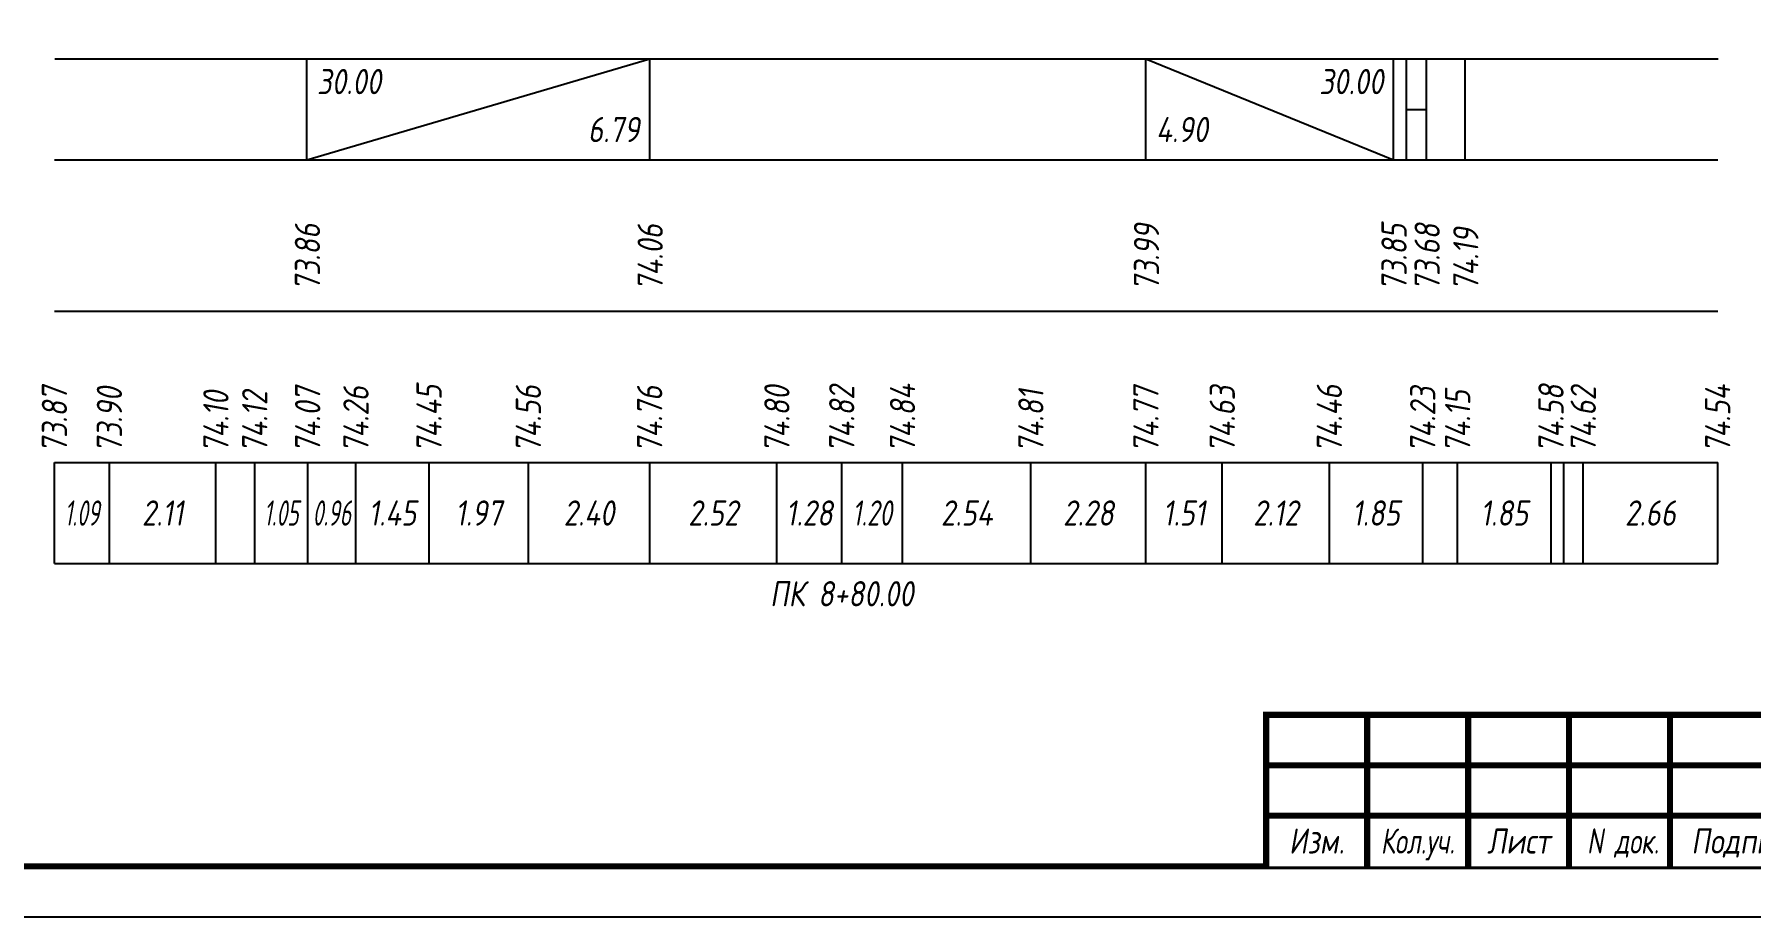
# Model space of a CAD drawing. Extents: x -717 to 1451, y -133302 to 233.
# Drawn here: x 78 to 247.9, y -13879.4 to -13792 of the extents above; entities that cross this region are included whole.
import ezdxf
from ezdxf.enums import TextEntityAlignment as Align

# ---------------------------------------------------------------- set-up
doc = ezdxf.new("R2010")
doc.units = 0
for name, color, linetype in [('Зарамочное оформление', 7, 'Continuous'), ('Код_510', 7, 'Continuous'), ('Код_516', 1, 'Continuous'), ('Подписи поперечников', 7, 'Continuous'), ('Таблица', 7, 'Continuous')]:
    doc.layers.add(name, color=color, linetype=linetype)
doc.styles.add('М', font='romand.shx', dxfattribs={"width": 0.8, "oblique": 10, "height": 2.5})

# ---------------------------------------------------------------- blocks, each defined once
blk = doc.blocks.new('Штамп')
at = {"linetype": 'Continuous'}
blk.add_wipeout([(199.95, -411.25), (384.95, -411.25), (384.95, -426.25), (199.95, -426.25)], dxfattribs=at).dxf.layer = 'Зарамочное оформление'
at = {"layer": 'Зарамочное оформление', "linetype": 'Continuous', "lineweight": -3, "const_width": 0.6, "flags": 128}
for points in [[(199.95, -426.25), (199.95, -411.25), (384.95, -411.25)], [(209.95, -411.25), (209.95, -426.25)], [(219.95, -411.25), (219.95, -426.25)], [(229.95, -411.25), (229.95, -426.25)], [(239.95, -411.25), (239.95, -426.25)], [(199.95, -416.25), (264.95, -416.25)], [(199.95, -421.25), (264.95, -421.25)]]:
    blk.add_lwpolyline(points, dxfattribs=at)
at = {"layer": 'Зарамочное оформление', "linetype": 'Continuous', "style": 'М', "oblique": 10}
for s, width, p in [('Изм.', 0.8, (204.95, -423.75)), ('Кол.уч.', 0.7, (214.95, -423.75)), ('Лист', 0.8, (224.95, -423.75)), ('N док.', 0.7, (235.28, -423.75)), ('Подпись', 0.8, (247.45, -423.75))]:
    blk.add_text(s, height=2.5, dxfattribs=dict(at, width=width)).set_placement(p, align=Align.MIDDLE_CENTER)
blk = doc.blocks.new('шифр')
blk.add_blockref('Штамп', (0, -13508))

msp = doc.modelspace()

# ---------------------------------------------------------------- linework, layer by layer
at = {"flags": 128}
msp.add_lwpolyline([(-30.054, -13879.421), (389.946, -13879.421), (389.946, -13582.421), (-30.054, -13582.421)], close=True, dxfattribs=at)
at = {"const_width": 0.6, "flags": 128}
msp.add_lwpolyline([(-10.054, -13874.421), (384.946, -13874.421), (384.946, -13587.421), (-10.054, -13587.421)], close=True, dxfattribs=at)
at = {"layer": 'Код_510'}
for p, q in [((79.946, -13844.421), (79.946, -13834.421)), ((85.387, -13844.421), (85.387, -13834.421)), ((95.936, -13844.421), (95.936, -13834.421)), ((99.783, -13844.421), (99.783, -13834.421)), ((105.023, -13844.421), (105.023, -13834.421)), ((109.807, -13844.421), (109.807, -13834.421)), ((117.045, -13844.421), (117.045, -13834.421)), ((126.882, -13844.421), (126.882, -13834.421)), ((138.893, -13844.421), (138.893, -13834.421)), ((151.494, -13844.421), (151.494, -13834.421)), ((157.917, -13844.421), (157.917, -13834.421)), ((163.937, -13844.421), (163.937, -13834.421)), ((176.647, -13844.421), (176.647, -13834.421)), ((188.045, -13844.421), (188.045, -13834.421)), ((195.603, -13844.421), (195.603, -13834.421)), ((206.207, -13844.421), (206.207, -13834.421)), ((215.452, -13844.421), (215.452, -13834.421)), ((218.911, -13844.421), (218.911, -13834.421)), ((228.16, -13844.421), (228.16, -13834.421)), ((229.415, -13844.421), (229.415, -13834.421)), ((231.353, -13844.421), (231.353, -13834.421)), ((244.664, -13844.421), (244.664, -13834.421))]:
    msp.add_line(p, q, dxfattribs=at)
at = {"layer": 'Код_516'}
for p, q in [((104.946, -13804.421), (104.946, -13794.421)), ((104.946, -13804.421), (138.893, -13794.421)), ((138.893, -13804.421), (138.893, -13794.421)), ((188.045, -13804.421), (188.045, -13794.421)), ((188.045, -13794.421), (212.559, -13804.421)), ((212.559, -13804.421), (212.559, -13794.421)), ((213.839, -13804.421), (213.839, -13794.421)), ((215.839, -13804.421), (215.839, -13794.421)), ((219.664, -13804.421), (219.664, -13794.421)), ((213.839, -13799.421), (215.839, -13799.421))]:
    msp.add_line(p, q, dxfattribs=at)
at = {"layer": 'Таблица'}
for p, q in [((80, -13794.421), (244.718, -13794.421)), ((79.946, -13804.421), (244.664, -13804.421)), ((79.946, -13819.421), (244.664, -13819.421)), ((79.946, -13834.421), (244.664, -13834.421)), ((79.946, -13844.421), (244.664, -13844.421))]:
    msp.add_line(p, q, dxfattribs=at)

# ---------------------------------------------------------------- texts
at = {"layer": 'Код_510', "style": 'М', "oblique": 10, "width": 0.8}
for s, p in [('73.87', (79.946, -13833.421)), ('73.90', (85.387, -13833.421)), ('74.10', (95.936, -13833.421)), ('74.12', (99.783, -13833.421)), ('74.07', (105.023, -13833.421)), ('74.26', (109.807, -13833.421)), ('74.45', (117.045, -13833.421)), ('74.56', (126.882, -13833.421)), ('74.76', (138.893, -13833.421)), ('74.80', (151.494, -13833.421)), ('74.82', (157.917, -13833.421)), ('74.84', (163.937, -13833.421)), ('74.81', (176.647, -13833.421)), ('74.77', (188.045, -13833.421)), ('74.63', (195.603, -13833.421)), ('74.46', (206.207, -13833.421)), ('74.23', (215.452, -13833.421)), ('74.15', (218.911, -13833.421)), ('74.58', (228.16, -13833.421)), ('74.62', (231.353, -13833.421)), ('74.54', (244.664, -13833.421))]:
    msp.add_text(s, height=2.5, rotation=90, dxfattribs=at).set_placement(p, align=Align.MIDDLE_LEFT)
at = {"layer": 'Код_510', "style": 'М', "oblique": 10}
for s, width, p in [('1.09', 0.6, (82.667, -13839.421)), ('2.11', 0.8, (90.662, -13839.421)), ('1.05', 0.6, (102.403, -13839.421)), ('0.96', 0.6, (107.415, -13839.421)), ('1.45', 0.8, (113.426, -13839.421)), ('1.97', 0.8, (121.963, -13839.421)), ('2.40', 0.8, (132.887, -13839.421)), ('2.52', 0.8, (145.193, -13839.421)), ('1.28', 0.8, (154.706, -13839.421)), ('1.20', 0.7, (160.927, -13839.421)), ('2.54', 0.8, (170.292, -13839.421)), ('2.28', 0.8, (182.346, -13839.421)), ('1.51', 0.8, (191.824, -13839.421)), ('2.12', 0.8, (200.905, -13839.421)), ('1.85', 0.8, (210.83, -13839.421)), ('1.85', 0.8, (223.536, -13839.421)), ('2.66', 0.8, (238.008, -13839.421))]:
    msp.add_text(s, height=2.5, dxfattribs=dict(at, width=width)).set_placement(p, align=Align.MIDDLE_CENTER)
at = {"layer": 'Код_516', "style": 'М', "oblique": 10, "width": 0.8}
msp.add_text('30.00', height=2.5, dxfattribs=at).set_placement((105.946, -13795.421), align=Align.TOP_LEFT)
msp.add_text('30.00', height=2.5, dxfattribs=at).set_placement((211.559, -13795.421), align=Align.TOP_RIGHT)
msp.add_text('6.79', height=2.5, dxfattribs=at).set_placement((137.893, -13803.421), align=Align.BOTTOM_RIGHT)
msp.add_text('4.90', height=2.5, dxfattribs=at).set_placement((189.045, -13803.421), align=Align.BOTTOM_LEFT)
for s, p in [('73.99', (188.099, -13817.371)), ('73.85', (212.613, -13817.371)), ('73.68', (215.893, -13817.371)), ('73.86', (105, -13817.371)), ('74.06', (138.947, -13817.371)), ('74.19', (219.718, -13817.371))]:
    msp.add_text(s, height=2.5, rotation=90, dxfattribs=at).set_placement(p, align=Align.MIDDLE_LEFT)
at = {"layer": 'Подписи поперечников', "style": 'М', "oblique": 10, "width": 0.8}
msp.add_text('ПК 8+80.00', height=2.5, dxfattribs=at).set_placement((157.917, -13849.421), align=Align.BOTTOM_CENTER)

# ---------------------------------------------------------------- next in the draw order: block references
msp.add_blockref('шифр', (0, 59.829))

doc.saveas('drawing.dxf')
